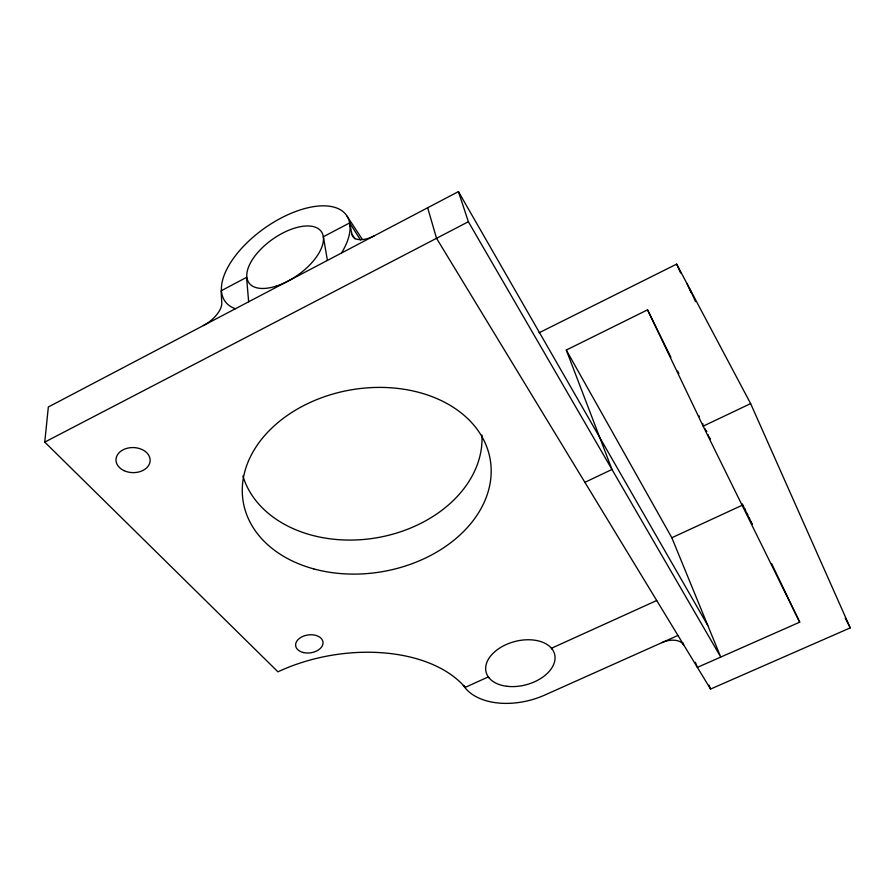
<?xml version="1.0" encoding="UTF-8"?>
<svg xmlns="http://www.w3.org/2000/svg" width="895" height="895" viewBox="0 0 895 895"><rect width="100%" height="100%" fill="white"/><g stroke="black" fill="none" stroke-linecap="round" stroke-linejoin="round"><path stroke-width="1.34" d="M489.028 677.828L488.312 676.9L465.154 687.427A134.015 81.378 -9.5 0 0 277.942 671.821L44.75 442.108L48.341 406.99L458.43 191.608L707.788 625.46M44.75 442.108L468.365 221.736L458.43 191.608M539.058 332.795L676.654 264.115L750.636 403.611L850.25 627.865L710.552 689.06L436.536 238.294L427.665 207.763M584.882 482.327L611.979 469.461L566.289 350.057L647.555 309.838L670.892 357.318M647.555 309.838L703.146 426.165L750.636 403.611M566.289 350.057L671.832 537.738L742.078 505.317M551.465 648.271L656.717 600.511M677.962 635.45L544.854 695.023A61.99 39.156 -14.8 0 1 465.624 688.445L463.386 685.413L465.143 687.405M771.524 563.458L799.705 622.17L697.384 667.39L695.404 662.311M551.465 648.249L552.204 649.177M349.643 222.777L351.925 234.244L355.002 238.875M360.461 239.882L349.665 222.911L323.363 236.739L327.413 260.434M347.126 216.266L362.262 239.256M468.365 221.736L720.743 657.064L671.832 537.738M845.149 617.975L850.25 627.865M710.138 438.639L709.892 438.125L710.194 438.886M742.425 503.952L742.458 504.187M752.259 524.369L751.655 523.15M709.254 436.995L709.265 436.794M743.051 505.239L743.331 505.798M751.375 522.591L750.771 521.349M703.146 426.165L799.705 622.17M677.638 371.056L678.869 373.562M708.079 434.601L708.426 435.317M744.763 508.729L745.132 509.49M749.585 518.932L749.07 517.869M749.842 519.447L750.435 520.666M706.368 431.088L706.647 431.658M745.647 510.542L746.038 511.358M748.13 515.934L748.668 517.053M705.349 429.007L705.64 429.611M746.464 512.499L747.012 513.64M747.538 514.424L747.806 514.994L747.291 514.222M702.709 423.57L703 424.152M703.571 425.349L703.873 425.953M744.64 508.718L745.132 509.758M749.137 517.724L749.63 518.764M706.423 430.898L706.703 431.457M750.793 521.17L751.397 522.434M743.711 506.805L744.159 507.733M742.928 505.172L743.297 505.943M751.744 523.172L752.192 524.101M699.364 416.6L698.995 415.817M689.81 288.928L695.549 301.66M687.036 283.704L691.063 292.609M676.654 264.115L680.659 272.986M709.019 685.167L710.552 689.06M682.851 642.744L683.635 644.78A17.363 10.639 -19.1 0 0 662.043 642.576M248.653 301.794L246.561 277.36L221.076 290.841L221.781 302.846A22.263 10.919 -37.4 0 1 203.355 325.59M235.396 308.764A74.408 36.807 -35.3 0 1 239.715 250.455A74.408 36.807 -35.3 0 1 324.639 205.85A74.408 36.807 -35.3 0 1 341.454 253.061M481.935 435.082A121.754 91.737 -9.5 0 1 376.795 537.761A121.754 91.737 -9.5 0 1 242.914 476.017M374.401 235.754A22.733 11.512 -33.3 0 1 351.925 234.244M313.742 568.896A125.289 92.23 -9.8 0 0 490.751 463.364A125.289 92.23 -9.8 0 0 295.674 410.055A125.289 92.23 -9.8 0 0 313.742 568.896M303.517 652.567A13.783 9.028 -7.9 0 0 322.983 642.039A13.783 9.028 -7.9 0 0 301.492 637.05A13.783 9.028 -7.9 0 0 303.517 652.567M124.047 470.647A17.094 12.541 1.4 0 0 150.147 460.701A17.094 12.541 1.4 0 0 124.998 448.954A17.094 12.541 1.4 0 0 124.047 470.647M276.163 286.143A44.358 21.927 -35.3 0 0 321.909 232.499A44.358 21.927 -35.3 0 0 257.312 253.016A44.358 21.927 -35.3 0 0 276.163 286.143M507.04 686.297A35.408 22.353 -14.8 0 0 554.766 654.894A35.408 22.353 -14.8 0 0 499.265 648.327A35.408 22.353 -14.8 0 0 507.04 686.297"/></g></svg>
